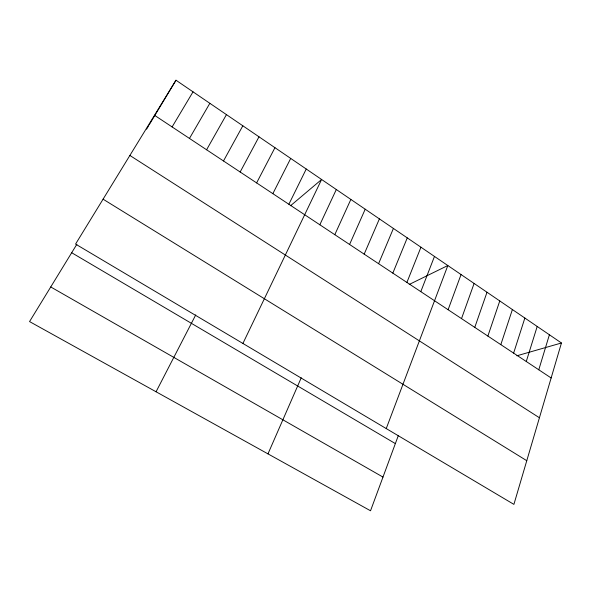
<?xml version="1.0" encoding="UTF-8"?>
<svg xmlns="http://www.w3.org/2000/svg" width="591" height="591" viewBox="0 0 591 591"><rect width="100%" height="100%" fill="white"/><g stroke="black" fill="none" stroke-linecap="round" stroke-linejoin="round"><path stroke-width="0.89" d="M561.45 342.987L513.904 504.382L75.559 244.083L175.985 80.221L561.45 342.987L516.866 355.789M538.778 369.781L549.394 334.765M526.271 361.5L537.197 326.454M513.616 353.123L524.86 318.047M500.821 344.642L512.39 309.544M487.87 336.072L499.772 300.945M474.772 327.392L487.014 292.242M461.519 318.615L474.108 283.444M448.111 309.736L461.046 274.542M398.364 435.464L370.527 510.779L29.55 321.578L76.867 244.26M386.241 428.571L447.838 265.536L409.223 284.456M420.799 291.651L434.474 256.428M406.903 282.439L420.947 247.208M392.83 273.123L407.265 237.877M378.587 263.689L393.414 228.436M364.174 254.145L379.4 218.884M267.974 453.873L301.247 377.782M349.577 244.475L365.208 209.214M334.801 234.686L350.855 199.426M319.834 224.779L336.316 189.519M242.901 343.452L321.6 179.487L290.506 205.764M288.866 204.272L306.249 169.026M272.85 193.656L290.706 158.425M156.061 391.774L195.747 314.885M256.612 182.907L274.955 147.684M240.16 172.011L258.998 136.809M223.494 160.966L242.827 125.787M206.591 149.774L226.449 114.624M189.467 138.434L209.849 103.307M172.107 126.932L193.028 91.841M146.583 129.178L148.792 125.491M149.235 124.753L175.985 80.221M50.737 286.953L382.983 477.077M71.688 252.726L395.357 443.597M103.078 199.182L526.773 460.699M129.88 155.455L539.42 417.763M154.502 115.275L551.144 377.974"/></g></svg>
